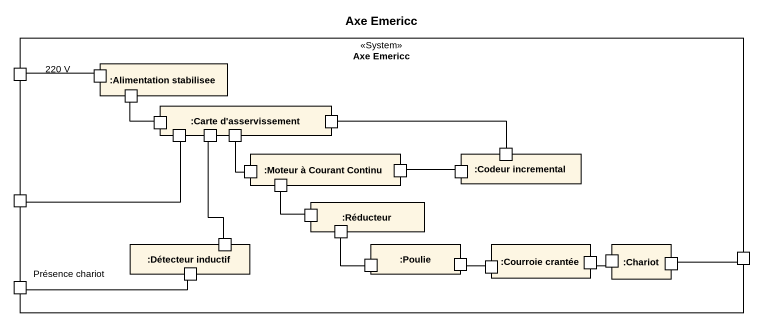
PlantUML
@startuml
title Axe Emericc
rectangle "Axe Emericc" as Axe_Emericc <<System>> {
  port " " as port1
  rectangle ":Alimentation stabilisee" as Alimentation_stabilisee {
    port "220 V" as p220_V
    port " " as port2
  }
  rectangle ":Carte d'asservissement" as Carte_d_asservissement {
    port " " as port3
    port " " as port4
    port " " as port5
    port " " as port6
    port " " as port7
  }
  rectangle ":Moteur à Courant Continu" as Moteur_à_Courant_Continu {
    port " " as port8
    port " " as port9
    port " " as port13
  }
  rectangle ":Codeur incremental" as Codeur_incremental {
    port " " as port10
    port " " as port11
  }
  port " " as port12
  rectangle ":Réducteur" as Réducteur {
    port " " as port15
    port " " as port16
  }
  rectangle ":Détecteur inductif" as Détecteur_inductif {
    port " " as port14
    port " " as port17
  }
  rectangle ":Poulie" as Poulie {
    port " " as port18
    port " " as port19
  }
  rectangle ":Courroie crantée" as Courroie_crantée {
    port " " as port20
    port " " as port21
  }
  rectangle ":Chariot" as Chariot {
    port " " as port22
    port " " as port23
  }
  port "Présence chariot" as Présence_chariot
  port " " as port24
}
port1 -right- p220_V
port2 -- port3
port6 -- port8
port9 -right- port10
port11 -left- port7
port12 -right- port4
port13 -- port15
port14 -up- port5
port16 -- port18
Présence_chariot -right- port17
port19 -right- port20
port21 -right- port22
port23 -right- port24
@enduml
